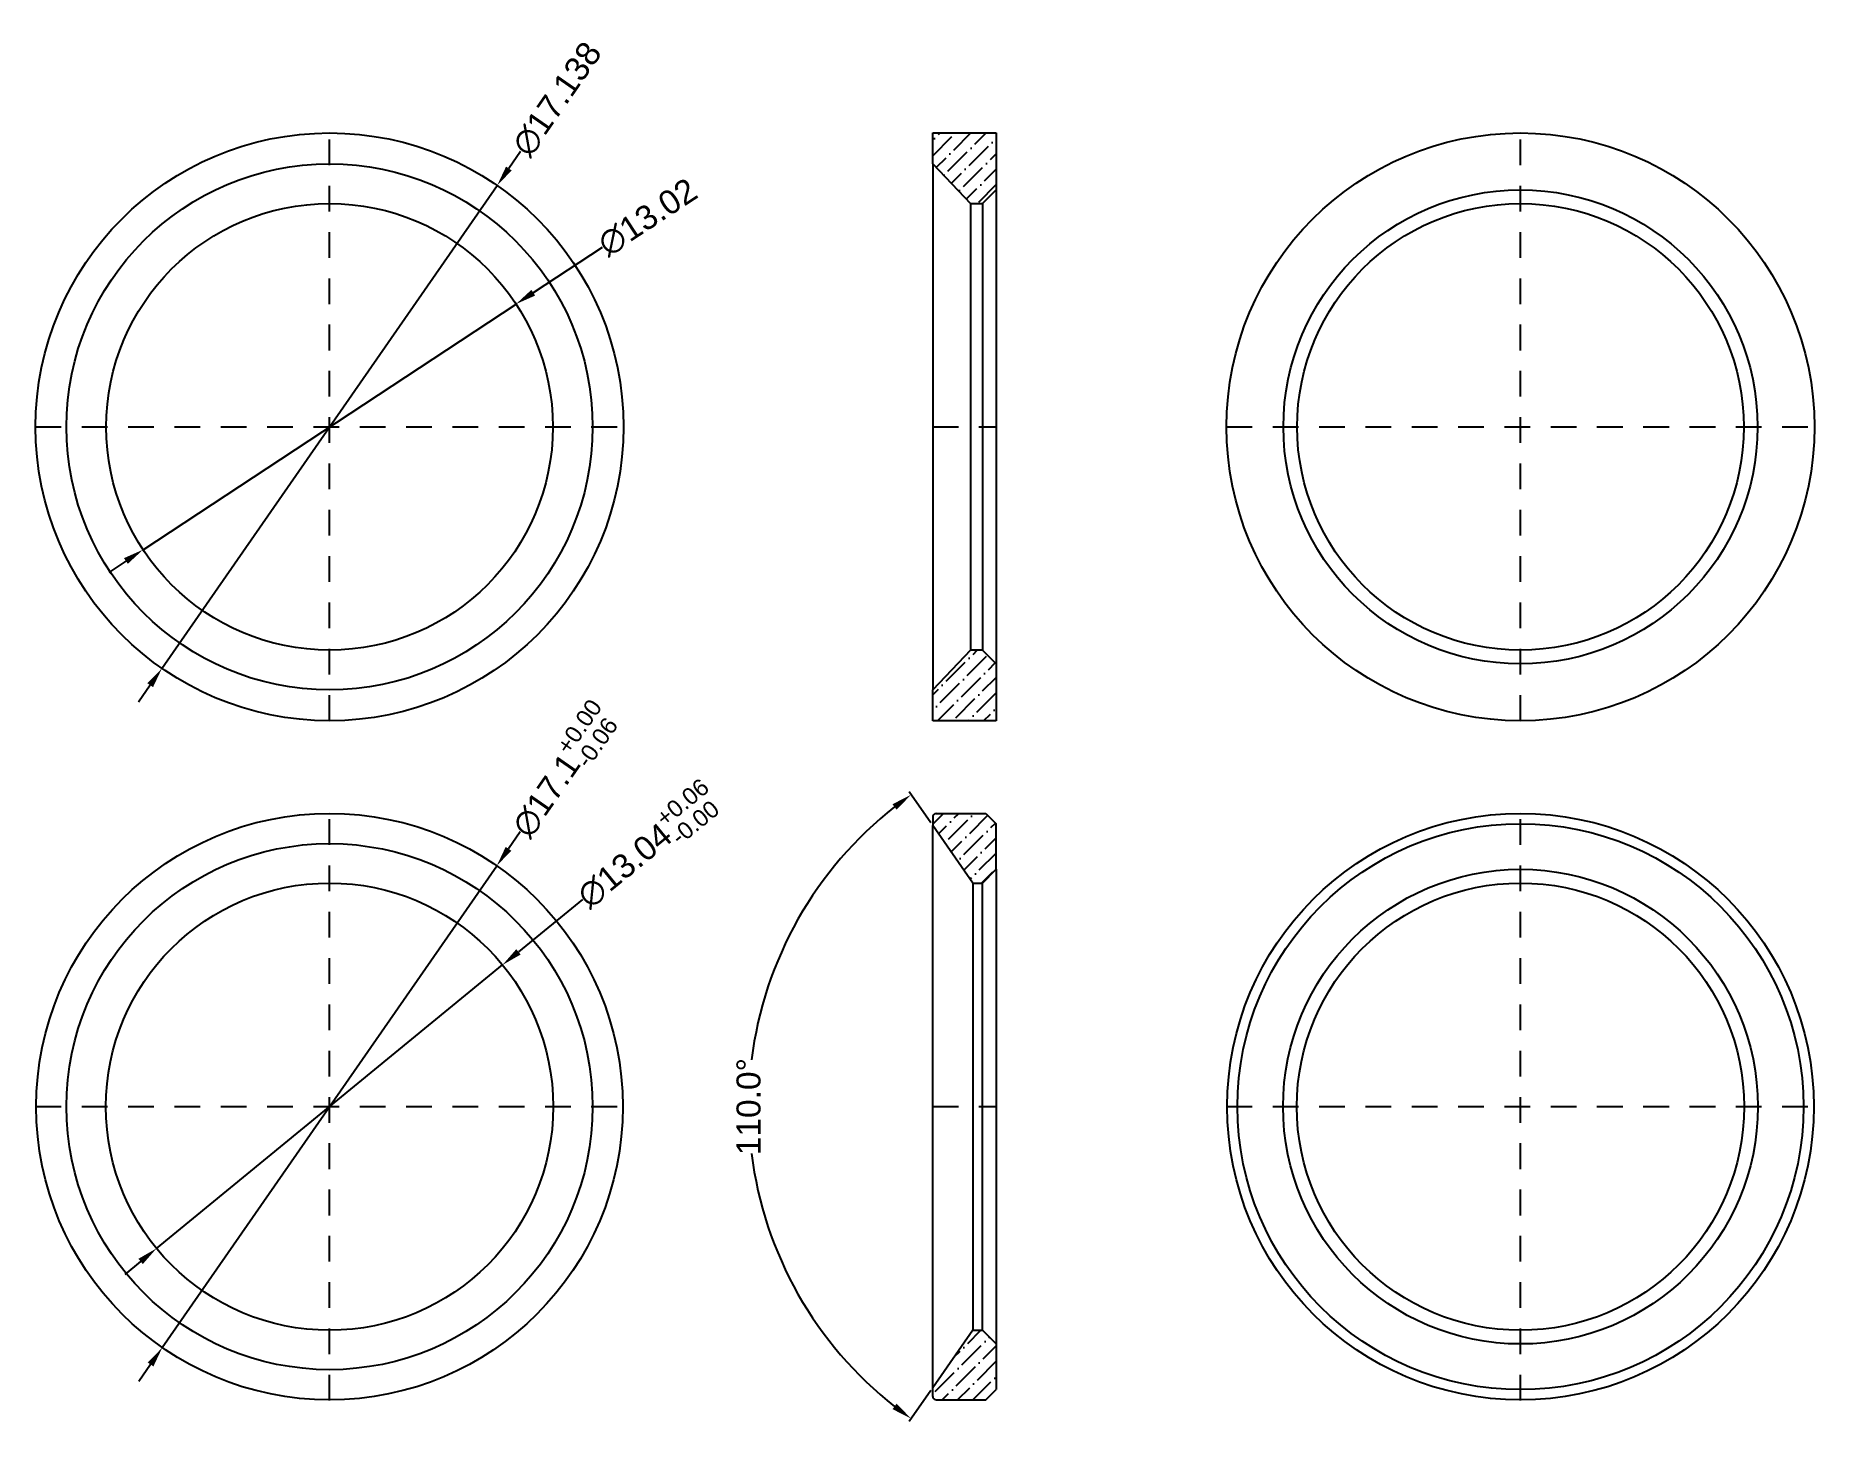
# Model space of a CAD drawing. Header units: millimetres. Extents: x 173 to 224.9, y 159.8 to 200.2.
import ezdxf

# ---------------------------------------------------------------- set-up
doc = ezdxf.new("R2010")
doc.units = ezdxf.units.MM
doc.linetypes.add('JIS_02_0.7', pattern=[1.35, 0.75, -0.6])
doc.layers.add('中心线', color=1, linetype='JIS_02_0.7')
doc.layers.add('标注线', color=3, linetype='Continuous')
doc.styles.get("Standard").update_dxf_attribs({"font": 'arial.ttf'})
doc.dimstyles.new('ISO-25', dxfattribs={"dimtxt": 0.7, "dimasz": 0.6, "dimexe": 0.1, "dimexo": 0.1, "dimgap": 0.03, "dimtad": 0, "dimdec": 3, "dimdsep": 46, "dimtxsty": 'Standard', "dimcen": 0.1, "dimadec": 1, "dimazin": 0, "dimtfac": 1, "dimtdec": 3, "dimtmove": 0, "dimatfit": 3, "dimfxl": 1, "dimtolj": 1, "dimarcsym": 0})
pattern_1 = [(45, (156.9437, 264.08637), (0.1683798, 0.6173926), [0.79375, -0.15875, 0, -0.15875])]
pattern_2 = [(45, (169.69936, 264.08637), (0.1683798, 0.6173926), [0.79375, -0.15875, 0, -0.15875])]

# ---------------------------------------------------------------- blocks, each defined once
blk = doc.blocks.new('*D2')
at = {"layer": 'Defpoints', "color": 0, "transparency": 16777216}
for p in [(186.458, 195.871), (176.687, 181.791)]:
    blk.add_point(p, dxfattribs=at)
at = {"layer": '标注线', "color": 0, "lineweight": -2, "transparency": 16777216}
for p, q in [((187.142, 196.857), (186.8, 196.364)), ((176.687, 181.791), (186.458, 195.871)), ((176.345, 181.299), (176.002, 180.806))]:
    blk.add_line(p, q, dxfattribs=at)
at = {"layer": '标注线', "color": 0, "transparency": 16777216}
for points in [[(186.718, 196.421), (186.882, 196.307), (186.458, 195.871)], [(176.262, 181.356), (176.427, 181.242), (176.687, 181.791)]]:
    blk.add_solid(points, dxfattribs=at)
at = {"layer": '标注线', "color": 0, "transparency": 16777216, "insert": (188.205, 198.389), "char_height": 0.7, "attachment_point": 5, "rotation": 55.2401}
blk.add_mtext('\\A1;∅17.138', dxfattribs=at)
blk = doc.blocks.new('*D3')
at = {"color": 0, "lineweight": -2, "transparency": 16777216}
for p, q in [((189.518, 194.066), (187.51, 192.743)), ((176.136, 185.25), (187.009, 192.413)), ((175.635, 184.92), (175.134, 184.59))]:
    blk.add_line(p, q, dxfattribs=at)
at = {"color": 0, "transparency": 16777216}
for points in [[(187.455, 192.826), (187.565, 192.659), (187.009, 192.413)], [(175.58, 185.004), (175.69, 184.837), (176.136, 185.25)]]:
    blk.add_solid(points, dxfattribs=at)
at = {"layer": 'Defpoints', "color": 0, "transparency": 16777216}
for p in [(187.009, 192.413), (176.136, 185.25)]:
    blk.add_point(p, dxfattribs=at)
at = {"color": 0, "transparency": 16777216, "insert": (190.845, 194.94), "char_height": 0.7, "attachment_point": 5, "rotation": 33.3745}
blk.add_mtext('\\A1;∅13.02', dxfattribs=at)
blk = doc.blocks.new('*D4')
at = {"layer": 'Defpoints', "color": 0, "transparency": 16777216}
for p in [(186.447, 176.035), (176.698, 161.986)]:
    blk.add_point(p, dxfattribs=at)
at = {"layer": '标注线', "color": 0, "lineweight": -2, "transparency": 16777216}
for p, q in [((187.131, 177.021), (186.789, 176.528)), ((176.698, 161.986), (186.447, 176.035)), ((176.355, 161.493), (176.013, 161))]:
    blk.add_line(p, q, dxfattribs=at)
at = {"layer": '标注线', "color": 0, "transparency": 16777216}
for points in [[(186.707, 176.585), (186.871, 176.471), (186.447, 176.035)], [(176.273, 161.55), (176.438, 161.436), (176.698, 161.986)]]:
    blk.add_solid(points, dxfattribs=at)
at = {"layer": '标注线', "color": 0, "transparency": 16777216, "insert": (188.37, 178.806), "char_height": 0.7, "attachment_point": 5, "rotation": 55.2401}
blk.add_mtext('\\A1;∅17.1{\\H0.7x;\\S+0.00^ -0.06;}', dxfattribs=at)
blk = doc.blocks.new('*D5')
at = {"layer": 'Defpoints', "color": 0, "transparency": 16777216}
for p in [(186.615, 173.143), (176.529, 164.878)]:
    blk.add_point(p, dxfattribs=at)
at = {"layer": '标注线', "color": 0, "lineweight": -2, "transparency": 16777216}
for p, q in [((188.944, 175.051), (187.079, 173.523)), ((176.529, 164.878), (186.615, 173.143)), ((176.065, 164.498), (175.601, 164.117))]:
    blk.add_line(p, q, dxfattribs=at)
at = {"layer": '标注线', "color": 0, "transparency": 16777216}
for points in [[(187.016, 173.601), (187.143, 173.446), (186.615, 173.143)], [(176.002, 164.575), (176.129, 164.42), (176.529, 164.878)]]:
    blk.add_solid(points, dxfattribs=at)
at = {"layer": '标注线', "color": 0, "transparency": 16777216, "insert": (190.835, 176.601), "char_height": 0.7, "attachment_point": 5, "rotation": 39.333}
blk.add_mtext('\\A1;∅13.04{\\H0.7x;\\S+0.06^ -0.00;}', dxfattribs=at)
blk = doc.blocks.new('*D6')
at = {"color": 0, "lineweight": -2, "transparency": 16777216}
for p, q in [((199.097, 177.29), (198.468, 178.188)), ((199.097, 160.73), (198.468, 159.832))]:
    blk.add_line(p, q, dxfattribs=at)
for start, end in [(128.0963, 172.9473), (187.0527, 231.9037)]:
    blk.add_arc((204.894, 169.01), 11.104, start, end, dxfattribs=at)
at = {"color": 0, "transparency": 16777216}
for points in [[(197.984, 177.829), (198.103, 177.669), (198.525, 178.106)], [(198.103, 160.352), (197.984, 160.191), (198.525, 159.914)]]:
    blk.add_solid(points, dxfattribs=at)
at = {"layer": 'Defpoints', "color": 0, "transparency": 16777216}
for p in [(199.154, 177.208), (200.329, 175.53), (194.354, 172.503), (200.329, 162.49), (199.154, 160.812)]:
    blk.add_point(p, dxfattribs=at)
at = {"color": 0, "transparency": 16777216, "insert": (193.79, 169.01), "char_height": 0.7, "attachment_point": 5, "rotation": 90}
blk.add_mtext('\\A1;110.0°', dxfattribs=at)

msp = doc.modelspace()

# ---------------------------------------------------------------- hatches: boundary and pattern name
at = {"layer": '标注线'}
h = msp.add_hatch(dxfattribs=at)
h.set_pattern_fill('ANSI36', color=256, scale=0.1, style=0)
h.set_pattern_definition(pattern_1)
h.paths.add_polyline_path([(199.1541, 197.4006), (199.1541, 196.5006), (200.2541, 195.3415), (200.6041, 195.3415), (201.0041, 195.7415), (201.0041, 197.4006)], flags=0)
h = msp.add_hatch(dxfattribs=at)
h.set_pattern_fill('ANSI36', color=256, scale=0.1, style=0)
h.set_pattern_definition(pattern_1)
h.paths.add_polyline_path([(199.1541, 181.1623), (199.1541, 180.2623), (201.0041, 180.2623), (201.0041, 181.9215), (200.6041, 182.3215), (200.2541, 182.3215)], flags=0)
h = msp.add_hatch(dxfattribs=at)
h.set_pattern_fill('ANSI36', color=256, scale=0.1, style=0)
h.set_pattern_definition(pattern_2)
h.paths.add_polyline_path([(201.0041, 177.2604), (200.7041, 177.5604), (199.2541, 177.5604, 0.4142136), (199.1541, 177.4604), (199.1541, 177.2085), (200.3291, 175.5304), (200.6041, 175.5304), (201.0041, 175.9304)])
h = msp.add_hatch(dxfattribs=at)
h.set_pattern_fill('ANSI36', color=256, scale=0.1, style=0)
h.set_pattern_definition(pattern_2)
h.paths.add_polyline_path([(201.0041, 162.0904), (200.6041, 162.4904), (200.3291, 162.4904), (199.1541, 160.8123), (199.1541, 160.5604, 0.4142136), (199.2541, 160.4604), (200.7041, 160.4604), (201.0041, 160.7604)])

# ---------------------------------------------------------------- linework, layer by layer
for p, q in [((199.1541, 197.4006), (201.0041, 197.4006)), ((199.1541, 196.5006), (199.1541, 197.4006)), ((201.0041, 197.4006), (201.0041, 195.7415)), ((199.1541, 196.5006), (200.2541, 195.3415)), ((199.1541, 196.5006), (199.1541, 181.1623)), ((200.6041, 195.3415), (201.0041, 195.7415)), ((201.0041, 195.7415), (201.0041, 181.9215)), ((200.2541, 195.3415), (200.6041, 195.3415)), ((200.2541, 195.3415), (200.2541, 182.3215)), ((200.6041, 195.3415), (200.6041, 182.3215)), ((200.2541, 182.3215), (199.1541, 181.1623)), ((200.6041, 182.3215), (200.2541, 182.3215)), ((201.0041, 181.9215), (200.6041, 182.3215)), ((201.0041, 181.9215), (201.0041, 180.2623)), ((199.1541, 180.2623), (199.1541, 181.1623)), ((201.0041, 180.2623), (199.1541, 180.2623)), ((199.1541, 177.4604), (199.1541, 177.2085)), ((199.2541, 177.5604), (200.7041, 177.5604)), ((200.7041, 177.5604), (201.0041, 177.2604)), ((200.3291, 175.5304), (199.1541, 177.2085)), ((199.1541, 160.8123), (199.1541, 177.2085)), ((201.0041, 175.9304), (201.0041, 177.2604)), ((200.6041, 175.5304), (201.0041, 175.9304)), ((201.0041, 175.9304), (201.0041, 162.0904)), ((200.3291, 175.5304), (200.6041, 175.5304)), ((200.3291, 175.5304), (200.3291, 162.4904)), ((200.6041, 162.4904), (200.6041, 175.5304)), ((200.3291, 162.4904), (199.1541, 160.8123)), ((200.3291, 162.4904), (200.6041, 162.4904)), ((200.6041, 162.4904), (201.0041, 162.0904)), ((201.0041, 162.0904), (201.0041, 160.7604)), ((199.1541, 160.5604), (199.1541, 160.8123)), ((200.7041, 160.4604), (201.0041, 160.7604)), ((199.2541, 160.4604), (200.7041, 160.4604))]:
    msp.add_line(p, q)
for centre, radius in [((181.5723, 188.8315), 8.5692), ((216.2882, 188.8315), 8.5692), ((181.5723, 188.8315), 7.6692), ((216.2882, 188.8315), 6.91), ((181.5723, 188.8315), 6.51), ((216.2882, 188.8315), 6.51), ((181.5723, 169.0104), 8.55), ((216.2882, 169.0104), 8.55), ((216.2882, 169.0104), 8.25), ((181.5723, 169.0104), 7.6692), ((216.2882, 169.0104), 6.92), ((181.5723, 169.0104), 6.52), ((216.2882, 169.0104), 6.52)]:
    msp.add_circle(centre, radius)
for centre, start, end in [((199.2541, 177.4604), 90, 180), ((199.2541, 160.5604), 180, 270)]:
    msp.add_arc(centre, 0.1, start, end)
at = {"layer": '中心线'}
for p, q in [((181.5723, 180.2623), (181.5723, 197.4006)), ((216.2882, 180.2623), (216.2882, 197.4006)), ((173.0031, 188.8315), (190.1414, 188.8315)), ((199.1541, 188.8315), (201.0041, 188.8315)), ((207.7191, 188.8315), (224.8574, 188.8315)), ((181.5723, 160.4413), (181.5723, 177.5796)), ((216.2882, 160.4413), (216.2882, 177.5796)), ((173.0031, 169.0104), (190.1414, 169.0104)), ((199.1541, 169.0104), (201.0041, 169.0104)), ((207.7191, 169.0104), (224.8574, 169.0104))]:
    msp.add_line(p, q, dxfattribs=at)

# ---------------------------------------------------------------- dimensions: what is measured, and where the dimension line sits
dim = msp.add_diameter_dim_2p(p1=(176.1358, 185.2503), p2=(187.0087, 192.4127), dimstyle='ISO-25')
dim.commit()
dim.dimension.update_dxf_attribs({"geometry": '*D3', "text_midpoint": (190.8446, 194.9395), "dimtype": 163})
dim = msp.add_angular_dim_2l(base=(194.3539, 172.5032), line1=((200.3291, 175.5304), (199.1541, 177.2085)), line2=((200.3291, 162.4904), (199.1541, 160.8123)), dimstyle='ISO-25')
dim.commit()
dim.dimension.update_dxf_attribs({"geometry": '*D6', "text_midpoint": (193.7903, 169.0104)})
at = {"layer": '标注线'}
dim = msp.add_diameter_dim_2p(p1=(176.6867, 181.7915), p2=(186.4579, 195.8714), dimstyle='ISO-25', dxfattribs=at)
dim.commit()
dim.dimension.update_dxf_attribs({"geometry": '*D2', "text_midpoint": (188.2051, 198.3891)})
dim = msp.add_diameter_dim_2p(p1=(176.6976, 161.9862), p2=(186.447, 176.0346), text='<>{\\H0.7x;\\S+0.00^ -0.06;}', dimstyle='ISO-25', dxfattribs=at)
dim.commit()
dim.dimension.update_dxf_attribs({"geometry": '*D4', "text_midpoint": (188.3699, 178.8055)})
dim = msp.add_diameter_dim_2p(p1=(176.5292, 164.8779), p2=(186.6153, 173.143), text='<>{\\H0.7x;\\S+0.06^ -0.00;}', dimstyle='ISO-25', dxfattribs=at)
dim.commit()
dim.dimension.update_dxf_attribs({"geometry": '*D5', "text_midpoint": (190.8353, 176.601), "dimtype": 163})

doc.saveas('drawing.dxf')
